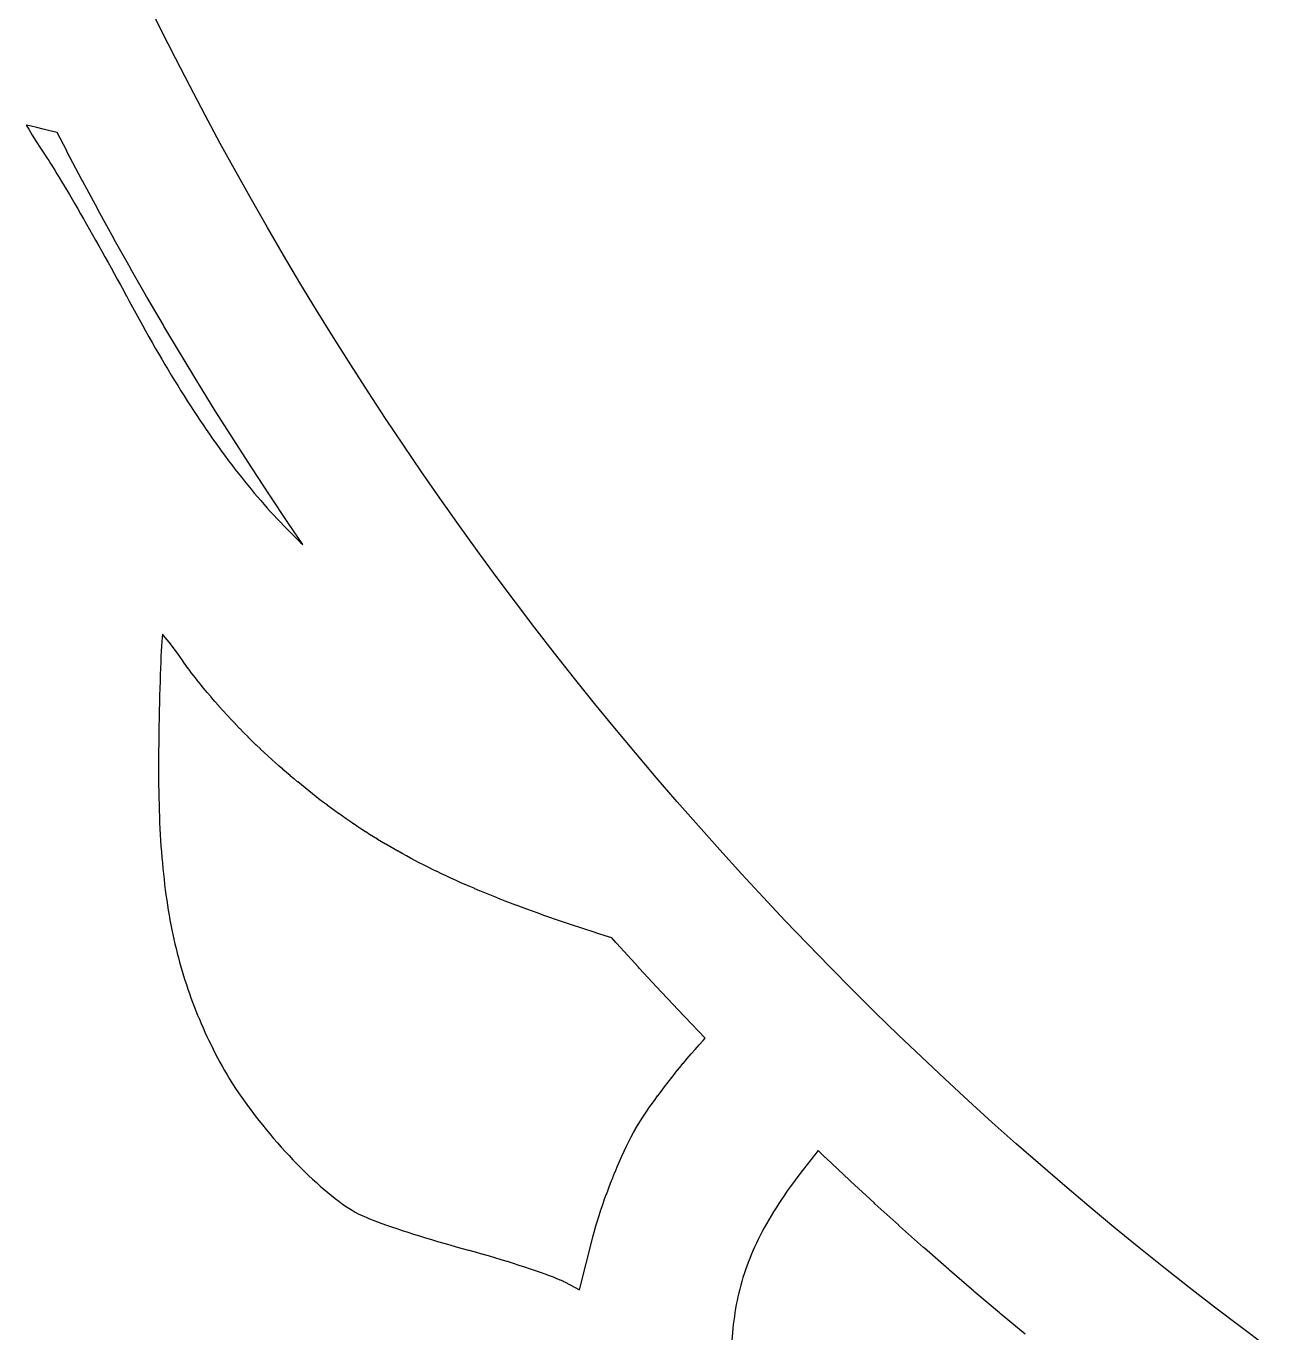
# Model space of a CAD drawing. Header units: millimetres. Extents: x 10 to 410, y 18 to 283.
# Drawn here: x 260.08 to 275.23, y 184.99 to 200.96 of the extents above; entities that cross this region are included whole.
import ezdxf

# ---------------------------------------------------------------- set-up
doc = ezdxf.new("R2010")
doc.units = ezdxf.units.MM
doc.layers.add('CUT', color=1, linetype='Continuous')

msp = doc.modelspace()

# ---------------------------------------------------------------- linework, layer by layer
at = {"layer": 'CUT'}
for points in [[(275.233, 184.8264), (274.9183, 185.0614), (274.6057, 185.2991), (274.2952, 185.5395), (273.9868, 185.7826), (273.6806, 186.0284), (273.3765, 186.2769), (273.0746, 186.528), (272.7748, 186.7817), (272.4773, 187.0381), (272.1821, 187.297), (271.8891, 187.5585), (271.5984, 187.8225), (271.3101, 188.0891), (271.024, 188.3582), (270.7404, 188.6297), (270.4591, 188.9037), (270.1802, 189.1802), (269.9037, 189.4591), (269.6297, 189.7404), (269.3582, 190.024), (269.0891, 190.3101), (268.8225, 190.5984), (268.5585, 190.8891), (268.297, 191.1821), (268.0381, 191.4773), (267.7817, 191.7748), (267.528, 192.0746), (267.2769, 192.3765), (267.0284, 192.6806), (266.7826, 192.9868), (266.5395, 193.2952), (266.2991, 193.6057), (266.0614, 193.9183), (265.8264, 194.233), (265.5942, 194.5497), (265.3648, 194.8684), (265.1382, 195.1891), (264.9143, 195.5117), (264.6933, 195.8363), (264.4751, 196.1628), (264.2598, 196.4912), (264.0474, 196.8215), (263.8378, 197.1536), (263.6312, 197.4876), (263.4275, 197.8233), (263.2267, 198.1608), (263.0289, 198.5), (262.834, 198.8409), (262.6421, 199.1836), (262.4532, 199.5279), (262.2674, 199.8738), (262.0845, 200.2213), (261.9047, 200.5704), (261.728, 200.9211), (261.5543, 201.2733)], [(272.2894, 184.9698), (271.9875, 185.221), (271.9769, 185.2299), (271.9762, 185.2305), (271.6764, 185.4843), (271.6763, 185.4844), (271.6657, 185.4934), (271.6651, 185.4939), (271.3676, 185.7503), (271.3674, 185.7504), (271.3569, 185.7595), (271.3565, 185.7599), (271.0612, 186.0188), (271.0604, 186.0195), (271.0501, 186.0287), (270.757, 186.2903), (270.7466, 186.2996), (270.746, 186.3001), (270.4554, 186.5642), (270.4553, 186.5643), (270.445, 186.5737), (270.4445, 186.5742), (270.1561, 186.8408), (270.1558, 186.841), (270.1456, 186.8505), (270.1453, 186.8509), (269.8593, 187.12), (269.8491, 187.1296), (269.8484, 187.1302), (269.762, 187.2129), (269.7156, 187.1563), (269.6697, 187.0992), (269.625, 187.043), (269.5817, 186.9874), (269.5396, 186.9326), (269.4989, 186.8784), (269.4593, 186.8249), (269.421, 186.772), (269.384, 186.7196), (269.3481, 186.6679), (269.3136, 186.6167), (269.2801, 186.5659), (269.2477, 186.5156), (269.2164, 186.4659), (269.1865, 186.4167), (269.1575, 186.3676), (269.1295, 186.3191), (269.1027, 186.2708), (269.0769, 186.2229), (269.0522, 186.1753), (269.0284, 186.1279), (269.0057, 186.0807), (268.9838, 186.0338), (268.9631, 185.987), (268.9431, 185.9402), (268.9241, 185.8938), (268.9061, 185.8473), (268.8888, 185.8008), (268.8725, 185.7544), (268.8569, 185.7078), (268.8422, 185.6615), (268.8284, 185.6149), (268.8153, 185.5681), (268.8029, 185.5212), (268.7914, 185.4742), (268.7805, 185.4268), (268.7704, 185.3794), (268.761, 185.3317), (268.7523, 185.2836), (268.7443, 185.235), (268.7369, 185.1862), (268.7302, 185.1369), (268.724, 185.0873), (268.7186, 185.0372), (268.7137, 184.9862), (268.6605, 184.3979)]]:
    msp.add_lwpolyline(points, dxfattribs=at)
for points in [[(260.081, 199.7516), (260.1124, 199.6996), (260.1564, 199.6285), (260.2052, 199.5513), (260.2583, 199.4691), (260.315, 199.3829), (260.3152, 199.3826), (260.3348, 199.3526), (260.3352, 199.352), (260.3565, 199.3189), (260.3568, 199.3184), (260.3796, 199.2825), (260.38, 199.2819), (260.4042, 199.2432), (260.4045, 199.2428), (260.4301, 199.2014), (260.4303, 199.201), (260.4572, 199.1571), (260.4575, 199.1566), (260.4855, 199.1103), (260.4855, 199.1102), (260.5148, 199.0616), (260.5151, 199.0612), (260.5454, 199.0104), (260.5455, 199.0102), (260.5769, 198.9573), (260.6092, 198.9027), (260.6094, 198.9023), (260.6425, 198.8458), (260.6426, 198.8457), (260.6765, 198.7876), (260.6766, 198.7873), (260.7113, 198.7276), (260.7466, 198.6666), (260.7467, 198.6664), (260.7826, 198.604), (260.7827, 198.6037), (260.8191, 198.5402), (260.8559, 198.4757), (260.856, 198.4754), (260.8931, 198.41), (260.8932, 198.4099), (260.9306, 198.3436), (260.9683, 198.2768), (260.9685, 198.2765), (261.0062, 198.2091), (261.0441, 198.1413), (261.0442, 198.141), (261.0821, 198.0729), (261.1199, 198.0047), (261.12, 198.0045), (261.1576, 197.9363), (261.1577, 197.9361), (261.1951, 197.868), (261.1952, 197.8678), (261.2323, 197.7999), (261.2324, 197.7997), (261.2691, 197.7321), (261.2692, 197.732), (261.3055, 197.6649), (261.3056, 197.6647), (261.3413, 197.5982), (261.3815, 197.5237), (261.4216, 197.4501), (261.4614, 197.3773), (261.5012, 197.3054), (261.5409, 197.2342), (261.5805, 197.1638), (261.6201, 197.0943), (261.6595, 197.0255), (261.6988, 196.9576), (261.738, 196.8903), (261.7772, 196.8239), (261.8164, 196.7583), (261.8555, 196.6934), (261.8945, 196.6292), (261.9335, 196.5658), (261.9724, 196.5032), (262.0113, 196.4412), (262.0502, 196.3801), (262.089, 196.3195), (262.1278, 196.2598), (262.1666, 196.2007), (262.2054, 196.1424), (262.2442, 196.0848), (262.283, 196.0279), (262.3218, 195.9717), (262.3607, 195.916), (262.3995, 195.8611), (262.4384, 195.8069), (262.4772, 195.7533), (262.5162, 195.7004), (262.5552, 195.6481), (262.5942, 195.5966), (262.6333, 195.5455), (262.6724, 195.4952), (262.7116, 195.4455), (262.7509, 195.3963), (262.7902, 195.3478), (262.8297, 195.3), (262.8693, 195.2525), (262.9088, 195.2058), (262.9484, 195.1597), (262.9882, 195.1142), (263.0282, 195.0692), (263.0682, 195.0247), (263.1084, 194.9809), (263.1487, 194.9376), (263.1891, 194.8948), (263.2297, 194.8525), (263.2703, 194.8108), (263.3111, 194.7697), (263.3521, 194.729), (263.3933, 194.6889), (263.4346, 194.6493), (263.4634, 194.6221), (263.2881, 194.8795), (263.2878, 194.88), (263.28, 194.8916), (263.2799, 194.8918), (263.0617, 195.2183), (263.0613, 195.2189), (263.0536, 195.2306), (263.0535, 195.2308), (262.8382, 195.5592), (262.8379, 195.5595), (262.8303, 195.5712), (262.8301, 195.5716), (262.6176, 195.9019), (262.6175, 195.902), (262.61, 195.9137), (262.6096, 195.9143), (262.4001, 196.2464), (262.3998, 196.247), (262.3924, 196.2589), (262.3923, 196.2591), (262.1856, 196.593), (262.1854, 196.5933), (262.1781, 196.6052), (262.1778, 196.6056), (261.9741, 196.9413), (261.9739, 196.9418), (261.9667, 196.9538), (261.9665, 196.9541), (261.7657, 197.2916), (261.7652, 197.2923), (261.7582, 197.3043), (261.5603, 197.6436), (261.5601, 197.6439), (261.5531, 197.656), (261.5529, 197.6565), (261.358, 197.9975), (261.3511, 198.0096), (261.3507, 198.0102), (261.1588, 198.3529), (261.1584, 198.3537), (261.1517, 198.3659), (260.9628, 198.7102), (260.9561, 198.7224), (260.9557, 198.7232), (260.7698, 199.0692), (260.7695, 199.0698), (260.763, 199.0821), (260.7629, 199.0822), (260.58, 199.4297), (260.5796, 199.4304), (260.5732, 199.4429), (260.462, 199.6588), (260.4587, 199.6597), (260.3705, 199.682), (260.2876, 199.7025), (260.2107, 199.7213), (260.1405, 199.7379)], [(261.7457, 193.5276), (261.7426, 193.4883), (261.7392, 193.4373), (261.7357, 193.3811), (261.7324, 193.32), (261.7292, 193.2543), (261.726, 193.1842), (261.7229, 193.11), (261.72, 193.0319), (261.7172, 192.9502), (261.7146, 192.8651), (261.7121, 192.7769), (261.7098, 192.6859), (261.7076, 192.5921), (261.7056, 192.4961), (261.7039, 192.3978), (261.7023, 192.2977), (261.7009, 192.196), (261.6998, 192.0929), (261.6992, 192.0083), (261.6989, 191.9248), (261.699, 191.8424), (261.6994, 191.7611), (261.7002, 191.6811), (261.7014, 191.602), (261.7029, 191.524), (261.7049, 191.4471), (261.7071, 191.3711), (261.7098, 191.2961), (261.7129, 191.2222), (261.7164, 191.1491), (261.7202, 191.077), (261.7245, 191.0057), (261.7292, 190.9355), (261.7343, 190.8659), (261.7398, 190.7973), (261.7457, 190.7297), (261.752, 190.6627), (261.7587, 190.5964), (261.766, 190.5311), (261.7735, 190.4663), (261.7816, 190.4025), (261.7901, 190.3392), (261.7989, 190.2766), (261.8083, 190.2147), (261.8181, 190.1534), (261.8283, 190.0928), (261.8391, 190.0327), (261.8502, 189.9734), (261.8619, 189.9144), (261.874, 189.8559), (261.8865, 189.7981), (261.8996, 189.7407), (261.9131, 189.6838), (261.9271, 189.6273), (261.9416, 189.5712), (261.9566, 189.5156), (261.9721, 189.4604), (261.9881, 189.4055), (262.0046, 189.3508), (262.0216, 189.2965), (262.0391, 189.2426), (262.0571, 189.1889), (262.0756, 189.1355), (262.0948, 189.0822), (262.1143, 189.0291), (262.1344, 188.9764), (262.1552, 188.9237), (262.1765, 188.8711), (262.1982, 188.8187), (262.2205, 188.7664), (262.2434, 188.7141), (262.2668, 188.6619), (262.2909, 188.6098), (262.3155, 188.5576), (262.3406, 188.5055), (262.3665, 188.4533), (262.3928, 188.401), (262.4197, 188.3487), (262.4472, 188.2965), (262.4756, 188.2442), (262.5055, 188.1915), (262.5371, 188.1378), (262.5702, 188.0837), (262.6047, 188.029), (262.6407, 187.9737), (262.6778, 187.9182), (262.7162, 187.8625), (262.756, 187.8066), (262.7967, 187.7504), (262.8384, 187.6945), (262.881, 187.6384), (262.9245, 187.5826), (262.9689, 187.527), (263.0138, 187.4717), (263.0594, 187.417), (263.1057, 187.3626), (263.1523, 187.3088), (263.1994, 187.2557), (263.2468, 187.2034), (263.2945, 187.1519), (263.3422, 187.1013), (263.3901, 187.0517), (263.4381, 187.0031), (263.486, 186.9557), (263.5337, 186.9095), (263.5812, 186.8648), (263.6285, 186.8214), (263.6753, 186.7794), (263.7217, 186.7392), (263.7677, 186.7005), (263.8129, 186.6635), (263.8573, 186.6285), (263.9011, 186.5953), (263.9438, 186.5642), (263.9856, 186.5352), (264.0262, 186.5083), (264.0657, 186.4837), (264.1038, 186.4614), (264.1404, 186.4416), (264.1663, 186.4287), (264.198, 186.4142), (264.2351, 186.3983), (264.2771, 186.3811), (264.3236, 186.3629), (264.3741, 186.3437), (264.4284, 186.3237), (264.4862, 186.3031), (264.5472, 186.2818), (264.6108, 186.26), (264.677, 186.2379), (264.7454, 186.2155), (264.8157, 186.193), (264.8875, 186.1704), (264.9608, 186.1478), (265.0349, 186.1253), (265.1098, 186.1031), (265.1851, 186.0812), (265.2604, 186.0598), (265.3356, 186.0388), (265.4106, 186.0184), (265.4895, 185.9969), (265.4899, 185.9968), (265.5689, 185.9749), (265.5695, 185.9747), (265.6484, 185.9523), (265.6489, 185.9522), (265.7273, 185.9295), (265.7278, 185.9293), (265.8055, 185.9064), (265.806, 185.9063), (265.8825, 185.8833), (265.883, 185.8831), (265.958, 185.8601), (265.9585, 185.86), (266.0318, 185.8371), (266.0323, 185.8369), (266.1034, 185.8143), (266.1039, 185.8141), (266.1727, 185.7918), (266.1734, 185.7916), (266.2393, 185.7697), (266.2399, 185.7695), (266.3028, 185.7482), (266.3036, 185.7479), (266.3631, 185.7272), (266.3639, 185.7269), (266.4197, 185.7069), (266.4205, 185.7067), (266.4722, 185.6877), (266.4734, 185.6872), (266.5207, 185.6691), (266.5221, 185.6686), (266.5647, 185.6516), (266.5665, 185.6508), (266.6041, 185.6349), (266.6063, 185.634), (266.6385, 185.6195), (266.642, 185.6178), (266.6685, 185.6046), (266.6704, 185.6036), (266.8441, 185.5123), (267.0071, 186.1569), (267.0073, 186.1578), (267.0227, 186.2165), (267.0231, 186.2181), (267.0401, 186.2788), (267.0405, 186.2802), (267.059, 186.3426), (267.0594, 186.3438), (267.0792, 186.4078), (267.0796, 186.4092), (267.1008, 186.4743), (267.1011, 186.4753), (267.1234, 186.5414), (267.1238, 186.5424), (267.1472, 186.6093), (267.1476, 186.6103), (267.1719, 186.6775), (267.1722, 186.6785), (267.1974, 186.7459), (267.1978, 186.7468), (267.2237, 186.8141), (267.224, 186.815), (267.2505, 186.8819), (267.2509, 186.8829), (267.278, 186.9492), (267.2784, 186.9502), (267.3059, 187.0155), (267.3063, 187.0164), (267.3341, 187.0806), (267.3346, 187.0816), (267.3626, 187.1444), (267.363, 187.1455), (267.3911, 187.2066), (267.3917, 187.2077), (267.4198, 187.2668), (267.4204, 187.2681), (267.4484, 187.3249), (267.4491, 187.3262), (267.4769, 187.3806), (267.4776, 187.382), (267.505, 187.4336), (267.5059, 187.4353), (267.5329, 187.4839), (267.534, 187.4859), (267.5605, 187.5311), (267.5615, 187.5328), (267.5878, 187.5757), (267.5889, 187.5774), (267.6179, 187.6226), (267.6187, 187.6238), (267.65, 187.6711), (267.6508, 187.6722), (267.6844, 187.7215), (267.6851, 187.7226), (267.7208, 187.7735), (267.7215, 187.7744), (267.7592, 187.8269), (267.7597, 187.8277), (267.799, 187.8814), (267.7996, 187.8822), (267.8406, 187.937), (267.8411, 187.9377), (267.8835, 187.9934), (267.884, 187.994), (267.9276, 188.0504), (267.9281, 188.051), (267.9728, 188.1078), (267.9733, 188.1085), (268.019, 188.1656), (268.0195, 188.1662), (268.0659, 188.2233), (268.0663, 188.2238), (268.1132, 188.2807), (268.1137, 188.2813), (268.1611, 188.3379), (268.1617, 188.3386), (268.2094, 188.3945), (268.2098, 188.395), (268.2575, 188.4502), (268.2581, 188.4509), (268.3058, 188.5051), (268.3064, 188.5057), (268.3538, 188.5586), (268.3544, 188.5592), (268.38, 188.5874), (268.1302, 188.8484), (268.1296, 188.8491), (268.12, 188.8593), (267.8509, 189.1453), (267.8505, 189.1456), (267.841, 189.1558), (267.8408, 189.1561), (267.5742, 189.4445), (267.5737, 189.445), (267.5643, 189.4553), (267.5642, 189.4554), (267.3001, 189.746), (267.2996, 189.7466), (267.2903, 189.757), (267.2902, 189.7571), (267.2391, 189.8144), (267.2387, 189.8145), (267.1585, 189.8397), (267.1581, 189.8398), (267.0791, 189.865), (267.079, 189.8651), (267.0009, 189.8901), (267.0005, 189.8902), (266.9235, 189.9152), (266.9233, 189.9153), (266.8473, 189.9402), (266.8469, 189.9403), (266.7718, 189.9652), (266.7715, 189.9653), (266.6975, 189.9901), (266.6972, 189.9902), (266.624, 190.015), (266.6237, 190.0151), (266.5515, 190.0398), (266.551, 190.04), (266.4798, 190.0648), (266.4796, 190.0648), (266.4092, 190.0895), (266.4088, 190.0897), (266.3393, 190.1144), (266.3389, 190.1145), (266.2703, 190.1392), (266.2698, 190.1394), (266.2021, 190.1642), (266.2019, 190.1643), (266.135, 190.189), (266.1345, 190.1892), (266.0684, 190.214), (266.068, 190.2141), (266.0027, 190.2389), (266.0021, 190.2391), (265.9377, 190.264), (265.9374, 190.2642), (265.8737, 190.2891), (265.8732, 190.2893), (265.8103, 190.3143), (265.8099, 190.3144), (265.7477, 190.3394), (265.7472, 190.3396), (265.6857, 190.3647), (265.6852, 190.3649), (265.6245, 190.3901), (265.6239, 190.3904), (265.5639, 190.4157), (265.5634, 190.4159), (265.5041, 190.4413), (265.5037, 190.4415), (265.445, 190.467), (265.4443, 190.4673), (265.3863, 190.493), (265.3859, 190.4931), (265.3285, 190.5188), (265.3279, 190.5191), (265.2712, 190.545), (265.2707, 190.5452), (265.2145, 190.5712), (265.2138, 190.5716), (265.1583, 190.5978), (265.1579, 190.598), (265.1029, 190.6243), (265.1022, 190.6246), (265.0478, 190.6511), (265.0472, 190.6514), (264.9933, 190.6781), (264.9926, 190.6784), (264.9393, 190.7053), (264.9389, 190.7056), (264.8861, 190.7326), (264.8855, 190.7328), (264.8331, 190.76), (264.8323, 190.7605), (264.7805, 190.788), (264.7801, 190.7882), (264.7287, 190.8158), (264.7279, 190.8162), (264.677, 190.8441), (264.6765, 190.8444), (264.626, 190.8725), (264.6252, 190.8729), (264.5752, 190.9013), (264.5747, 190.9016), (264.525, 190.9302), (264.5245, 190.9306), (264.4752, 190.9594), (264.4745, 190.9598), (264.4256, 190.9889), (264.4249, 190.9893), (264.3764, 191.0187), (264.3757, 191.0191), (264.3275, 191.0488), (264.327, 191.0491), (264.2791, 191.079), (264.2783, 191.0795), (264.2308, 191.1098), (264.2304, 191.1101), (264.1831, 191.1406), (264.1824, 191.141), (264.1354, 191.1719), (264.1349, 191.1723), (264.0882, 191.2034), (264.0875, 191.2038), (264.041, 191.2353), (264.0403, 191.2358), (263.9941, 191.2677), (263.9936, 191.268), (263.9475, 191.3002), (263.9469, 191.3006), (263.9011, 191.3331), (263.9005, 191.3336), (263.8549, 191.3665), (263.8545, 191.3668), (263.809, 191.4), (263.8082, 191.4006), (263.7629, 191.4343), (263.7625, 191.4346), (263.7173, 191.4686), (263.7167, 191.4691), (263.6717, 191.5035), (263.6712, 191.5038), (263.6262, 191.5386), (263.6256, 191.5391), (263.5808, 191.5743), (263.5804, 191.5746), (263.5356, 191.6102), (263.535, 191.6107), (263.4903, 191.6468), (263.4899, 191.6471), (263.4452, 191.6836), (263.4447, 191.6841), (263.4001, 191.721), (263.3996, 191.7213), (263.355, 191.7586), (263.3545, 191.759), (263.3098, 191.7969), (263.3094, 191.7973), (263.2648, 191.8356), (263.2644, 191.8359), (263.2197, 191.8746), (263.2192, 191.8751), (263.1745, 191.9144), (263.1742, 191.9147), (263.1294, 191.9544), (263.129, 191.9547), (263.0841, 191.9949), (263.0835, 191.9954), (263.0386, 192.0362), (263.0385, 192.0364), (262.9934, 192.0776), (262.9927, 192.0781), (262.9448, 192.1226), (262.9438, 192.1236), (262.895, 192.1702), (262.8943, 192.1709), (262.8447, 192.2192), (262.8441, 192.2198), (262.7938, 192.2697), (262.793, 192.2705), (262.7424, 192.3218), (262.7419, 192.3223), (262.691, 192.3746), (262.6904, 192.3752), (262.6395, 192.4285), (262.6389, 192.4292), (262.5882, 192.4832), (262.5877, 192.4837), (262.5373, 192.5382), (262.5368, 192.5388), (262.487, 192.5935), (262.4864, 192.5941), (262.4373, 192.6489), (262.4368, 192.6495), (262.3887, 192.7041), (262.3882, 192.7046), (262.3412, 192.7587), (262.3406, 192.7594), (262.2949, 192.813), (262.2942, 192.8138), (262.2501, 192.8666), (262.2496, 192.8673), (262.2072, 192.919), (262.2066, 192.9197), (262.166, 192.9701), (262.1653, 192.971), (262.1269, 193.0199), (262.1261, 193.0209), (262.09, 193.0681), (262.0891, 193.0693), (262.0555, 193.1146), (262.0545, 193.116), (262.0236, 193.1592), (262.0224, 193.1608), (261.9945, 193.2016), (261.9374, 193.2846), (261.8826, 193.3599), (261.8303, 193.4278), (261.7818, 193.4869)]]:
    msp.add_lwpolyline(points, close=True, dxfattribs=at)

doc.saveas('drawing.dxf')
